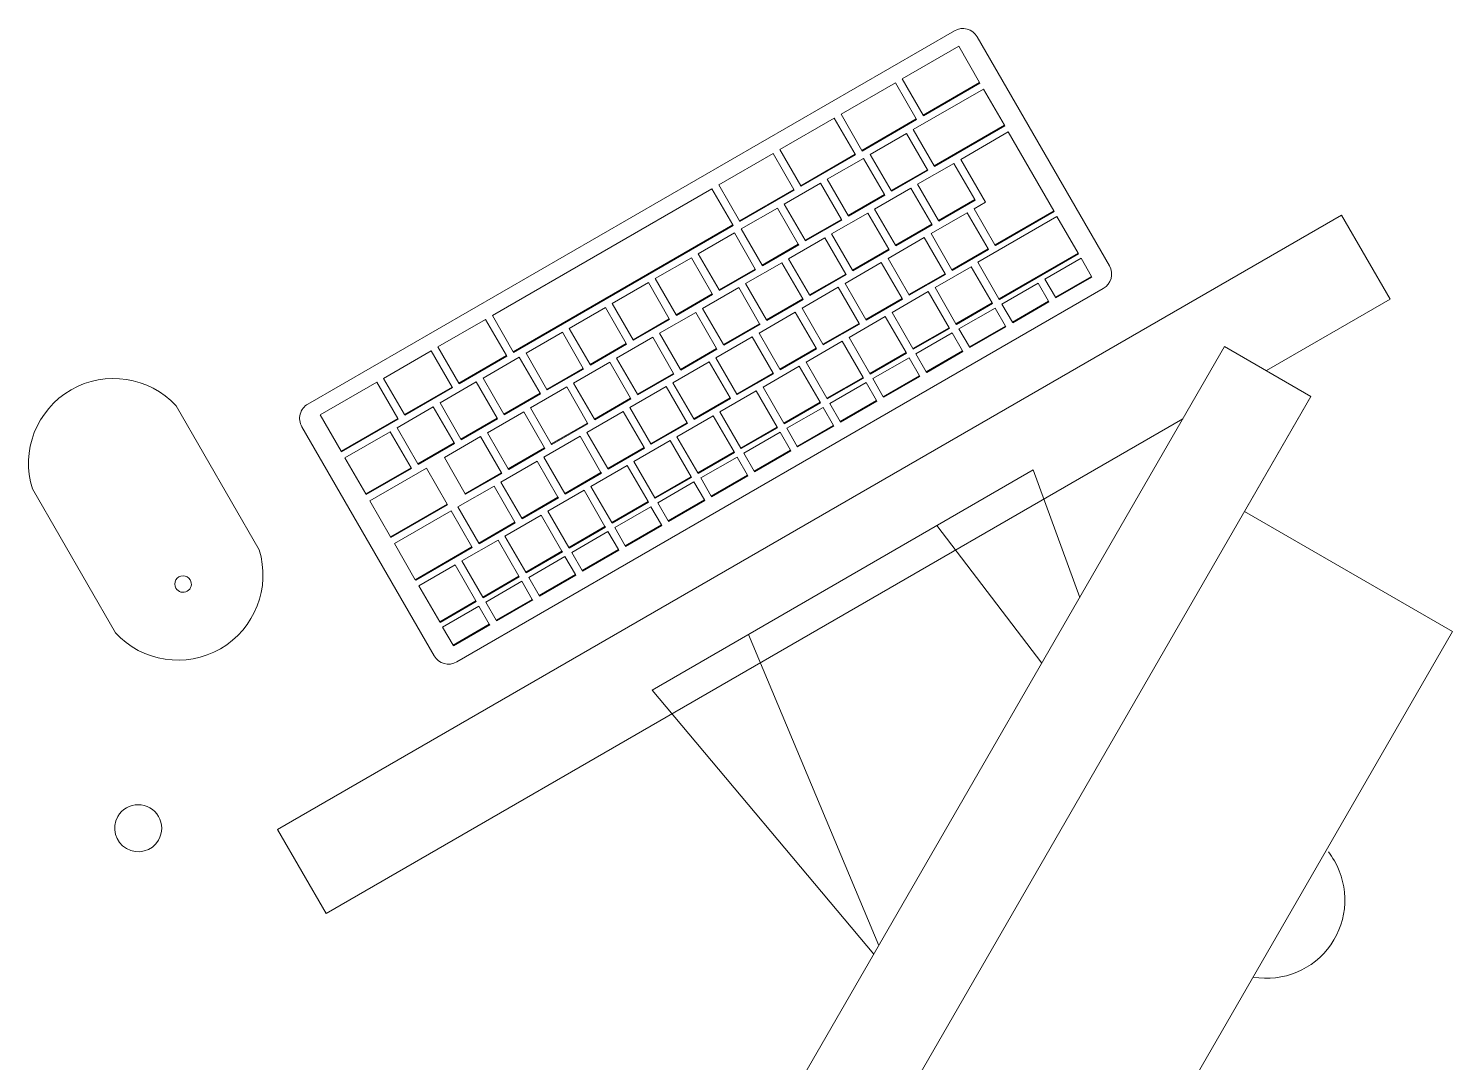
# Model space of a CAD drawing. Header units: millimetres. Extents: x 79795 to 317870, y -36033 to 97293.
# Drawn here: x 207430 to 207975, y 21337 to 21732 of the extents above; entities that cross this region are included whole.
import ezdxf

# ---------------------------------------------------------------- set-up
doc = ezdxf.new("R2010")
doc.units = ezdxf.units.MM
doc.header["$MEASUREMENT"] = 0
for name, color, linetype, lineweight in [('A-GENM', 8, 'CONTINUOUS', 9), ('E-ELEC-EQPM', 8, 'CONTINUOUS', 9), ('I-FURN', 8, 'CONTINUOUS', 9)]:
    doc.layers.add(name, color=color, linetype=linetype, lineweight=lineweight)

msp = doc.modelspace()

# ---------------------------------------------------------------- linework, layer by layer
at = {"layer": 'A-GENM'}
for p, q in [((207536.79, 21588.58), (207784.07, 21731.34)), ((207792.75, 21729.02), (207843.33, 21641.41)), ((207785.74, 21725.39), (207764.09, 21712.89)), ((207793.71, 21711.58), (207785.74, 21725.39)), ((207761.49, 21711.39), (207740.7, 21699.39)), ((207769.46, 21697.58), (207761.49, 21711.39)), ((207764.09, 21712.89), (207772.06, 21699.08)), ((207772.06, 21699.08), (207793.71, 21711.58)), ((207793.85, 21711.34), (207772.19, 21698.84)), ((207793.71, 21711.58), (207793.85, 21711.34)), ((207795.19, 21709.02), (207768.34, 21693.52)), ((207803.17, 21695.19), (207795.19, 21709.02)), ((207740.7, 21699.39), (207748.67, 21685.58)), ((207772.06, 21699.08), (207772.19, 21698.84)), ((207738.11, 21697.89), (207717.32, 21685.89)), ((207746.08, 21684.08), (207738.11, 21697.89)), ((207748.67, 21685.58), (207769.46, 21697.58)), ((207769.6, 21697.34), (207748.81, 21685.34)), ((207768.34, 21693.52), (207776.32, 21679.69)), ((207769.46, 21697.58), (207769.6, 21697.34)), ((207776.32, 21679.69), (207803.17, 21695.19)), ((207803.31, 21694.95), (207776.46, 21679.45)), ((207803.17, 21695.19), (207803.31, 21694.95)), ((207765.75, 21692.02), (207751.89, 21684.02)), ((207773.73, 21678.19), (207765.75, 21692.02)), ((207804.65, 21692.62), (207786.47, 21682.12)), ((207822.1, 21662.41), (207804.65, 21692.62)), ((207714.72, 21684.39), (207693.94, 21672.39)), ((207722.69, 21670.58), (207714.72, 21684.39)), ((207717.32, 21685.89), (207725.29, 21672.08)), ((207725.29, 21672.08), (207746.08, 21684.08)), ((207746.21, 21683.84), (207725.43, 21671.84)), ((207749.29, 21682.52), (207735.43, 21674.52)), ((207746.08, 21684.08), (207746.21, 21683.84)), ((207748.67, 21685.58), (207748.81, 21685.34)), ((207757.27, 21668.69), (207749.29, 21682.52)), ((207751.89, 21684.02), (207759.87, 21670.19)), ((207759.87, 21670.19), (207773.73, 21678.19)), ((207773.86, 21677.95), (207760.01, 21669.95)), ((207783.87, 21680.62), (207770.01, 21672.62)), ((207773.73, 21678.19), (207773.86, 21677.95)), ((207776.32, 21679.69), (207776.46, 21679.45)), ((207791.85, 21666.8), (207783.87, 21680.62)), ((207786.47, 21682.12), (207795.93, 21665.73)), ((207693.94, 21672.39), (207701.91, 21658.58)), ((207732.84, 21673.02), (207718.98, 21665.02)), ((207725.29, 21672.08), (207725.43, 21671.84)), ((207740.82, 21659.19), (207732.84, 21673.02)), ((207735.43, 21674.52), (207743.42, 21660.69)), ((207770.01, 21672.62), (207777.99, 21658.8)), ((207691.34, 21670.89), (207607.34, 21622.39)), ((207699.31, 21657.08), (207691.34, 21670.89)), ((207701.91, 21658.58), (207722.69, 21670.58)), ((207722.83, 21670.34), (207702.05, 21658.34)), ((207722.69, 21670.58), (207722.83, 21670.34)), ((207743.42, 21660.69), (207757.27, 21668.69)), ((207757.41, 21668.45), (207743.55, 21660.45)), ((207767.42, 21671.12), (207753.56, 21663.12)), ((207757.27, 21668.69), (207757.41, 21668.45)), ((207759.87, 21670.19), (207760.01, 21669.95)), ((207775.4, 21657.3), (207767.42, 21671.12)), ((207777.99, 21658.8), (207791.85, 21666.8)), ((207791.99, 21666.56), (207778.13, 21658.56)), ((207791.85, 21666.8), (207791.99, 21666.56)), ((207716.38, 21663.52), (207702.53, 21655.52)), ((207724.36, 21649.69), (207716.38, 21663.52)), ((207718.98, 21665.02), (207726.96, 21651.19)), ((207750.96, 21661.62), (207737.1, 21653.62)), ((207743.42, 21660.69), (207743.55, 21660.45)), ((207758.94, 21647.8), (207750.96, 21661.62)), ((207753.56, 21663.12), (207761.54, 21649.3)), ((207789, 21661.73), (207775.15, 21653.73)), ((207796.98, 21647.91), (207789, 21661.73)), ((207795.93, 21665.73), (207791.6, 21663.23)), ((207791.6, 21663.23), (207799.58, 21649.41)), ((207799.58, 21649.41), (207822.1, 21662.41)), ((207822.24, 21662.17), (207799.72, 21649.17)), ((207822.1, 21662.41), (207822.24, 21662.17)), ((207615.31, 21608.58), (207699.31, 21657.08)), ((207699.45, 21656.84), (207615.44, 21608.34)), ((207699.31, 21657.08), (207699.45, 21656.84)), ((207701.91, 21658.58), (207702.05, 21658.34)), ((207702.53, 21655.52), (207710.51, 21641.69)), ((207726.96, 21651.19), (207740.82, 21659.19)), ((207740.96, 21658.95), (207727.1, 21650.95)), ((207740.82, 21659.19), (207740.96, 21658.95)), ((207761.54, 21649.3), (207775.4, 21657.3)), ((207775.53, 21657.06), (207761.68, 21649.06)), ((207775.4, 21657.3), (207775.53, 21657.06)), ((207777.99, 21658.8), (207778.13, 21658.56)), ((207823.3, 21660.32), (207792.99, 21642.82)), ((207831.42, 21646.26), (207823.3, 21660.32)), ((207699.93, 21654.02), (207686.07, 21646.02)), ((207707.91, 21640.19), (207699.93, 21654.02)), ((207734.51, 21652.12), (207720.65, 21644.12)), ((207726.96, 21651.19), (207727.1, 21650.95)), ((207742.49, 21638.3), (207734.51, 21652.12)), ((207737.1, 21653.62), (207745.08, 21639.8)), ((207772.55, 21652.23), (207758.69, 21644.23)), ((207780.53, 21638.41), (207772.55, 21652.23)), ((207775.15, 21653.73), (207783.13, 21639.91)), ((207683.47, 21644.52), (207669.62, 21636.52)), ((207691.45, 21630.69), (207683.47, 21644.52)), ((207686.07, 21646.02), (207694.05, 21632.19)), ((207710.51, 21641.69), (207724.36, 21649.69)), ((207724.5, 21649.45), (207710.64, 21641.45)), ((207724.36, 21649.69), (207724.5, 21649.45)), ((207745.08, 21639.8), (207758.94, 21647.8)), ((207759.08, 21647.56), (207745.22, 21639.56)), ((207758.94, 21647.8), (207759.08, 21647.56)), ((207761.54, 21649.3), (207761.68, 21649.06)), ((207783.13, 21639.91), (207796.98, 21647.91)), ((207797.12, 21647.67), (207783.27, 21639.67)), ((207796.98, 21647.91), (207797.12, 21647.67)), ((207799.58, 21649.41), (207799.72, 21649.17)), ((207801.11, 21628.76), (207831.42, 21646.26)), ((207831.56, 21646.02), (207801.25, 21628.52)), ((207831.42, 21646.26), (207831.56, 21646.02)), ((207694.05, 21632.19), (207707.91, 21640.19)), ((207708.05, 21639.95), (207694.19, 21631.95)), ((207718.05, 21642.62), (207704.2, 21634.62)), ((207707.91, 21640.19), (207708.05, 21639.95)), ((207710.51, 21641.69), (207710.64, 21641.45)), ((207726.03, 21628.8), (207718.05, 21642.62)), ((207720.65, 21644.12), (207728.63, 21630.3)), ((207756.09, 21642.73), (207742.24, 21634.73)), ((207745.08, 21639.8), (207745.22, 21639.56)), ((207764.07, 21628.91), (207756.09, 21642.73)), ((207758.69, 21644.23), (207766.67, 21630.41)), ((207790.53, 21641.08), (207776.68, 21633.08)), ((207783.13, 21639.91), (207783.27, 21639.67)), ((207798.51, 21627.26), (207790.53, 21641.08)), ((207792.99, 21642.82), (207801.11, 21628.76)), ((207832.55, 21644.3), (207818.7, 21636.3)), ((207836.54, 21637.39), (207832.55, 21644.3)), ((207667.02, 21635.02), (207653.16, 21627.02)), ((207675, 21621.19), (207667.02, 21635.02)), ((207669.62, 21636.52), (207677.6, 21622.69)), ((207704.2, 21634.62), (207712.18, 21620.8)), ((207728.63, 21630.3), (207742.49, 21638.3)), ((207742.62, 21638.06), (207728.77, 21630.06)), ((207742.24, 21634.73), (207750.22, 21620.91)), ((207742.49, 21638.3), (207742.62, 21638.06)), ((207766.67, 21630.41), (207780.53, 21638.41)), ((207780.67, 21638.17), (207766.81, 21630.17)), ((207780.53, 21638.41), (207780.67, 21638.17)), ((207816.1, 21634.8), (207802.24, 21626.8)), ((207820.09, 21627.89), (207816.1, 21634.8)), ((207818.7, 21636.3), (207822.69, 21629.39)), ((207822.69, 21629.39), (207836.54, 21637.39)), ((207836.68, 21637.15), (207822.82, 21629.15)), ((207836.54, 21637.39), (207836.68, 21637.15)), ((207841, 21632.73), (207593.72, 21489.97)), ((207677.6, 21622.69), (207691.45, 21630.69)), ((207691.59, 21630.45), (207677.74, 21622.45)), ((207701.6, 21633.12), (207687.74, 21625.12)), ((207691.45, 21630.69), (207691.59, 21630.45)), ((207694.05, 21632.19), (207694.19, 21631.95)), ((207709.58, 21619.3), (207701.6, 21633.12)), ((207712.18, 21620.8), (207726.03, 21628.8)), ((207726.17, 21628.56), (207712.31, 21620.56)), ((207739.64, 21633.23), (207725.78, 21625.23)), ((207726.03, 21628.8), (207726.17, 21628.56)), ((207728.63, 21630.3), (207728.77, 21630.06)), ((207747.62, 21619.41), (207739.64, 21633.23)), ((207750.22, 21620.91), (207764.07, 21628.91)), ((207764.21, 21628.67), (207750.36, 21620.67)), ((207774.08, 21631.58), (207760.22, 21623.58)), ((207764.07, 21628.91), (207764.21, 21628.67)), ((207766.67, 21630.41), (207766.81, 21630.17)), ((207782.06, 21617.76), (207774.08, 21631.58)), ((207776.68, 21633.08), (207784.66, 21619.26)), ((207801.11, 21628.76), (207801.25, 21628.52)), ((207822.69, 21629.39), (207822.82, 21629.15)), ((207650.56, 21625.52), (207636.71, 21617.52)), ((207658.54, 21611.69), (207650.56, 21625.52)), ((207653.16, 21627.02), (207661.14, 21613.19)), ((207685.14, 21623.62), (207671.29, 21615.62)), ((207677.6, 21622.69), (207677.74, 21622.45)), ((207693.12, 21609.8), (207685.14, 21623.62)), ((207687.74, 21625.12), (207695.72, 21611.3)), ((207723.19, 21623.73), (207709.33, 21615.73)), ((207731.17, 21609.91), (207723.19, 21623.73)), ((207725.78, 21625.23), (207733.76, 21611.41)), ((207760.22, 21623.58), (207768.2, 21609.76)), ((207784.66, 21619.26), (207798.51, 21627.26)), ((207798.65, 21627.02), (207784.8, 21619.02)), ((207799.64, 21625.3), (207785.79, 21617.3)), ((207798.51, 21627.26), (207798.65, 21627.02)), ((207803.63, 21618.39), (207799.64, 21625.3)), ((207802.24, 21626.8), (207806.23, 21619.89)), ((207806.23, 21619.89), (207820.09, 21627.89)), ((207820.23, 21627.65), (207806.37, 21619.65)), ((207820.09, 21627.89), (207820.23, 21627.65)), ((207604.74, 21620.89), (207586.55, 21610.39)), ((207612.71, 21607.08), (207604.74, 21620.89)), ((207607.34, 21622.39), (207615.31, 21608.58)), ((207636.71, 21617.52), (207644.69, 21603.69)), ((207661.14, 21613.19), (207675, 21621.19)), ((207675.14, 21620.95), (207661.28, 21612.95)), ((207675, 21621.19), (207675.14, 21620.95)), ((207695.72, 21611.3), (207709.58, 21619.3)), ((207709.72, 21619.06), (207695.86, 21611.06)), ((207709.58, 21619.3), (207709.72, 21619.06)), ((207712.18, 21620.8), (207712.31, 21620.56)), ((207733.76, 21611.41), (207747.62, 21619.41)), ((207747.76, 21619.17), (207733.9, 21611.17)), ((207757.63, 21622.08), (207743.77, 21614.08)), ((207747.62, 21619.41), (207747.76, 21619.17)), ((207750.22, 21620.91), (207750.36, 21620.67)), ((207765.61, 21608.26), (207757.63, 21622.08)), ((207768.2, 21609.76), (207782.06, 21617.76)), ((207782.2, 21617.52), (207768.34, 21609.52)), ((207782.06, 21617.76), (207782.2, 21617.52)), ((207784.66, 21619.26), (207784.8, 21619.02)), ((207785.79, 21617.3), (207789.78, 21610.39)), ((207789.78, 21610.39), (207803.63, 21618.39)), ((207803.77, 21618.15), (207789.92, 21610.15)), ((207803.63, 21618.39), (207803.77, 21618.15)), ((207806.23, 21619.89), (207806.37, 21619.65)), ((207634.11, 21616.02), (207620.25, 21608.02)), ((207642.09, 21602.19), (207634.11, 21616.02)), ((207644.69, 21603.69), (207658.54, 21611.69)), ((207668.69, 21614.12), (207654.83, 21606.12)), ((207658.54, 21611.69), (207658.68, 21611.45)), ((207661.14, 21613.19), (207661.28, 21612.95)), ((207676.67, 21600.3), (207668.69, 21614.12)), ((207671.29, 21615.62), (207679.27, 21601.8)), ((207706.73, 21614.23), (207692.87, 21606.23)), ((207714.71, 21600.41), (207706.73, 21614.23)), ((207709.33, 21615.73), (207717.31, 21601.91)), ((207741.17, 21612.58), (207727.31, 21604.58)), ((207749.15, 21598.76), (207741.17, 21612.58)), ((207743.77, 21614.08), (207751.75, 21600.26)), ((207783.19, 21615.8), (207769.33, 21607.8)), ((207787.18, 21608.89), (207783.19, 21615.8)), ((207583.95, 21608.89), (207565.77, 21598.39)), ((207591.92, 21595.08), (207583.95, 21608.89)), ((207586.55, 21610.39), (207594.52, 21596.58)), ((207594.52, 21596.58), (207612.71, 21607.08)), ((207612.85, 21606.84), (207594.66, 21596.34)), ((207617.66, 21606.52), (207603.8, 21598.52)), ((207612.71, 21607.08), (207612.85, 21606.84)), ((207615.31, 21608.58), (207615.44, 21608.34)), ((207625.64, 21592.69), (207617.66, 21606.52)), ((207620.25, 21608.02), (207628.23, 21594.19)), ((207658.68, 21611.45), (207644.83, 21603.45)), ((207679.27, 21601.8), (207693.12, 21609.8)), ((207693.26, 21609.56), (207679.41, 21601.56)), ((207692.87, 21606.23), (207700.85, 21592.41)), ((207693.12, 21609.8), (207693.26, 21609.56)), ((207695.72, 21611.3), (207695.86, 21611.06)), ((207717.31, 21601.91), (207731.17, 21609.91)), ((207731.3, 21609.67), (207717.45, 21601.67)), ((207731.17, 21609.91), (207731.3, 21609.67)), ((207733.76, 21611.41), (207733.9, 21611.17)), ((207751.75, 21600.26), (207765.61, 21608.26)), ((207765.74, 21608.02), (207751.89, 21600.02)), ((207766.73, 21606.3), (207752.88, 21598.3)), ((207765.61, 21608.26), (207765.74, 21608.02)), ((207770.72, 21599.39), (207766.73, 21606.3)), ((207768.2, 21609.76), (207768.34, 21609.52)), ((207769.33, 21607.8), (207773.32, 21600.89)), ((207773.32, 21600.89), (207787.18, 21608.89)), ((207787.32, 21608.65), (207773.46, 21600.65)), ((207787.18, 21608.89), (207787.32, 21608.65)), ((207789.78, 21610.39), (207789.92, 21610.15)), ((207628.23, 21594.19), (207642.09, 21602.19)), ((207642.23, 21601.95), (207628.37, 21593.95)), ((207652.23, 21604.62), (207638.38, 21596.62)), ((207642.09, 21602.19), (207642.23, 21601.95)), ((207644.69, 21603.69), (207644.83, 21603.45)), ((207660.21, 21590.8), (207652.23, 21604.62)), ((207654.83, 21606.12), (207662.81, 21592.3)), ((207690.28, 21604.73), (207676.42, 21596.73)), ((207679.27, 21601.8), (207679.41, 21601.56)), ((207698.26, 21590.91), (207690.28, 21604.73)), ((207724.72, 21603.08), (207710.86, 21595.08)), ((207717.31, 21601.91), (207717.45, 21601.67)), ((207732.7, 21589.26), (207724.72, 21603.08)), ((207727.31, 21604.58), (207735.29, 21590.76)), ((207773.32, 21600.89), (207773.46, 21600.65)), ((207563.17, 21596.89), (207541.52, 21584.39)), ((207571.14, 21583.08), (207563.17, 21596.89)), ((207565.77, 21598.39), (207573.74, 21584.58)), ((207601.2, 21597.02), (207587.34, 21589.02)), ((207594.52, 21596.58), (207594.66, 21596.34)), ((207609.18, 21583.19), (207601.2, 21597.02)), ((207603.8, 21598.52), (207611.78, 21584.69)), ((207638.38, 21596.62), (207646.36, 21582.8)), ((207662.81, 21592.3), (207676.67, 21600.3)), ((207676.81, 21600.06), (207662.95, 21592.06)), ((207676.42, 21596.73), (207684.4, 21582.91)), ((207676.67, 21600.3), (207676.81, 21600.06)), ((207700.85, 21592.41), (207714.71, 21600.41)), ((207714.85, 21600.17), (207700.99, 21592.17)), ((207714.71, 21600.41), (207714.85, 21600.17)), ((207735.29, 21590.76), (207749.15, 21598.76)), ((207749.29, 21598.52), (207735.43, 21590.52)), ((207750.28, 21596.8), (207736.42, 21588.8)), ((207749.15, 21598.76), (207749.29, 21598.52)), ((207754.27, 21589.89), (207750.28, 21596.8)), ((207751.75, 21600.26), (207751.89, 21600.02)), ((207752.88, 21598.3), (207756.87, 21591.39)), ((207756.87, 21591.39), (207770.72, 21599.39)), ((207770.86, 21599.15), (207757.01, 21591.15)), ((207770.73, 21599.38), (207770.86, 21599.15)), ((207573.74, 21584.58), (207591.92, 21595.08)), ((207592.06, 21594.84), (207573.87, 21584.34)), ((207591.92, 21595.08), (207592.06, 21594.84)), ((207611.78, 21584.69), (207625.64, 21592.69)), ((207625.77, 21592.45), (207611.92, 21584.45)), ((207635.78, 21595.12), (207621.92, 21587.12)), ((207625.64, 21592.69), (207625.77, 21592.45)), ((207628.23, 21594.19), (207628.37, 21593.95)), ((207643.76, 21581.3), (207635.78, 21595.12)), ((207646.36, 21582.8), (207660.21, 21590.8)), ((207660.35, 21590.56), (207646.5, 21582.56)), ((207673.82, 21595.23), (207659.97, 21587.23)), ((207660.21, 21590.8), (207660.35, 21590.56)), ((207662.81, 21592.3), (207662.95, 21592.06)), ((207681.8, 21581.41), (207673.82, 21595.23)), ((207684.4, 21582.91), (207698.26, 21590.91)), ((207698.4, 21590.67), (207684.54, 21582.67)), ((207708.26, 21593.58), (207694.41, 21585.58)), ((207698.26, 21590.91), (207698.4, 21590.67)), ((207700.85, 21592.41), (207700.99, 21592.17)), ((207716.24, 21579.76), (207708.26, 21593.58)), ((207710.86, 21595.08), (207718.84, 21581.26)), ((207735.29, 21590.76), (207735.43, 21590.52)), ((207740.41, 21581.89), (207754.27, 21589.89)), ((207754.27, 21589.89), (207754.41, 21589.65)), ((207756.87, 21591.39), (207757.01, 21591.15)), ((207518.14, 21532.88), (207486.39, 21587.88)), ((207584.75, 21587.52), (207570.89, 21579.52)), ((207573.74, 21584.58), (207573.87, 21584.34)), ((207592.73, 21573.69), (207584.75, 21587.52)), ((207587.34, 21589.02), (207595.32, 21575.19)), ((207619.32, 21585.62), (207605.47, 21577.62)), ((207611.78, 21584.69), (207611.92, 21584.45)), ((207627.31, 21571.8), (207619.32, 21585.62)), ((207621.92, 21587.12), (207629.9, 21573.3)), ((207657.37, 21585.73), (207643.51, 21577.73)), ((207665.35, 21571.91), (207657.37, 21585.73)), ((207659.97, 21587.23), (207667.95, 21573.41)), ((207694.41, 21585.58), (207702.39, 21571.76)), ((207718.84, 21581.26), (207732.7, 21589.26)), ((207732.84, 21589.02), (207718.98, 21581.02)), ((207733.83, 21587.3), (207719.97, 21579.3)), ((207732.7, 21589.26), (207732.84, 21589.02)), ((207737.82, 21580.39), (207733.83, 21587.3)), ((207736.42, 21588.8), (207740.41, 21581.89)), ((207754.41, 21589.65), (207740.55, 21581.65)), ((207585.05, 21492.29), (207534.47, 21579.9)), ((207541.52, 21584.39), (207549.49, 21570.58)), ((207549.49, 21570.58), (207571.14, 21583.08)), ((207571.28, 21582.84), (207549.63, 21570.34)), ((207570.89, 21579.52), (207578.87, 21565.69)), ((207571.14, 21583.08), (207571.28, 21582.84)), ((207595.32, 21575.19), (207609.18, 21583.19)), ((207609.32, 21582.95), (207595.46, 21574.95)), ((207609.18, 21583.19), (207609.32, 21582.95)), ((207629.9, 21573.3), (207643.76, 21581.3)), ((207643.9, 21581.06), (207630.04, 21573.06)), ((207643.76, 21581.3), (207643.9, 21581.06)), ((207646.36, 21582.8), (207646.5, 21582.56)), ((207667.95, 21573.41), (207681.8, 21581.41)), ((207681.94, 21581.17), (207668.08, 21573.17)), ((207691.81, 21584.08), (207677.95, 21576.08)), ((207681.8, 21581.41), (207681.94, 21581.17)), ((207684.4, 21582.91), (207684.54, 21582.67)), ((207699.79, 21570.26), (207691.81, 21584.08)), ((207702.39, 21571.76), (207716.24, 21579.76)), ((207716.38, 21579.52), (207702.52, 21571.52)), ((207716.24, 21579.76), (207716.38, 21579.52)), ((207718.84, 21581.26), (207718.98, 21581.02)), ((207719.97, 21579.3), (207723.96, 21572.39)), ((207723.96, 21572.39), (207737.82, 21580.39)), ((207737.95, 21580.15), (207724.1, 21572.15)), ((207737.82, 21580.39), (207737.95, 21580.15)), ((207740.41, 21581.89), (207740.55, 21581.65)), ((207568.3, 21578), (207550.98, 21568)), ((207576.27, 21564.19), (207568.3, 21578)), ((207578.87, 21565.69), (207592.73, 21573.69)), ((207602.87, 21576.12), (207589.01, 21568.12)), ((207592.73, 21573.69), (207592.86, 21573.45)), ((207595.32, 21575.19), (207595.46, 21574.95)), ((207610.85, 21562.3), (207602.87, 21576.12)), ((207605.47, 21577.62), (207613.45, 21563.8)), ((207640.91, 21576.23), (207627.06, 21568.23)), ((207648.89, 21562.41), (207640.91, 21576.23)), ((207643.51, 21577.73), (207651.49, 21563.91)), ((207675.35, 21574.58), (207661.5, 21566.58)), ((207683.33, 21560.76), (207675.35, 21574.58)), ((207677.95, 21576.08), (207685.93, 21562.26)), ((207717.37, 21577.8), (207703.51, 21569.8)), ((207721.36, 21570.89), (207717.37, 21577.8)), ((207549.49, 21570.58), (207549.63, 21570.34)), ((207592.86, 21573.45), (207579.01, 21565.45)), ((207589.01, 21568.12), (207596.99, 21554.3)), ((207613.45, 21563.8), (207627.31, 21571.8)), ((207627.44, 21571.56), (207613.59, 21563.56)), ((207627.06, 21568.23), (207635.04, 21554.41)), ((207627.31, 21571.8), (207627.44, 21571.56)), ((207629.9, 21573.3), (207630.04, 21573.06)), ((207651.49, 21563.91), (207665.35, 21571.91)), ((207665.49, 21571.67), (207651.63, 21563.67)), ((207665.35, 21571.91), (207665.49, 21571.67)), ((207667.95, 21573.41), (207668.08, 21573.17)), ((207685.93, 21562.26), (207699.79, 21570.26)), ((207699.93, 21570.02), (207686.07, 21562.02)), ((207700.92, 21568.3), (207687.06, 21560.3)), ((207699.79, 21570.26), (207699.93, 21570.02)), ((207704.91, 21561.39), (207700.92, 21568.3)), ((207702.39, 21571.76), (207702.52, 21571.52)), ((207703.51, 21569.8), (207707.51, 21562.89)), ((207707.51, 21562.89), (207721.36, 21570.89)), ((207721.5, 21570.65), (207707.64, 21562.65)), ((207721.36, 21570.89), (207721.5, 21570.65)), ((207723.96, 21572.39), (207724.1, 21572.15)), ((207550.98, 21568), (207558.95, 21554.19)), ((207558.95, 21554.19), (207576.27, 21564.19)), ((207576.41, 21563.95), (207559.09, 21553.95)), ((207582.1, 21564.1), (207560.45, 21551.6)), ((207576.27, 21564.19), (207576.41, 21563.95)), ((207578.87, 21565.69), (207579.01, 21565.45)), ((207590.07, 21550.3), (207582.1, 21564.1)), ((207624.46, 21566.73), (207610.6, 21558.73)), ((207613.45, 21563.8), (207613.59, 21563.56)), ((207632.44, 21552.91), (207624.46, 21566.73)), ((207658.9, 21565.08), (207645.04, 21557.08)), ((207651.49, 21563.91), (207651.63, 21563.67)), ((207666.88, 21551.26), (207658.9, 21565.08)), ((207661.5, 21566.58), (207669.48, 21552.76)), ((207707.51, 21562.89), (207707.64, 21562.65)), ((207608, 21557.23), (207594.15, 21549.23)), ((207596.99, 21554.3), (207610.85, 21562.3)), ((207610.99, 21562.06), (207597.13, 21554.06)), ((207615.98, 21543.41), (207608, 21557.23)), ((207610.6, 21558.73), (207618.58, 21544.91)), ((207610.85, 21562.3), (207610.99, 21562.06)), ((207635.04, 21554.41), (207648.89, 21562.41)), ((207649.03, 21562.17), (207635.18, 21554.17)), ((207648.89, 21562.41), (207649.03, 21562.17)), ((207669.48, 21552.76), (207683.33, 21560.76)), ((207683.47, 21560.52), (207669.62, 21552.52)), ((207684.46, 21558.8), (207670.61, 21550.8)), ((207683.33, 21560.76), (207683.47, 21560.52)), ((207688.45, 21551.89), (207684.46, 21558.8)), ((207685.93, 21562.26), (207686.07, 21562.02)), ((207687.06, 21560.3), (207691.05, 21553.39)), ((207691.05, 21553.39), (207704.91, 21561.39)), ((207705.05, 21561.15), (207691.19, 21553.15)), ((207704.91, 21561.39), (207705.05, 21561.15)), ((207431.4, 21556.13), (207463.15, 21501.13)), ((207558.95, 21554.19), (207559.09, 21553.95)), ((207596.99, 21554.3), (207597.13, 21554.06)), ((207618.58, 21544.91), (207632.44, 21552.91)), ((207632.58, 21552.67), (207618.72, 21544.67)), ((207642.44, 21555.58), (207628.59, 21547.58)), ((207632.44, 21552.91), (207632.58, 21552.67)), ((207635.04, 21554.41), (207635.18, 21554.17)), ((207650.42, 21541.76), (207642.44, 21555.58)), ((207645.04, 21557.08), (207653.02, 21543.26)), ((207669.48, 21552.76), (207669.62, 21552.52)), ((207674.6, 21543.89), (207688.45, 21551.89)), ((207688.45, 21551.89), (207688.59, 21551.65)), ((207691.05, 21553.39), (207691.19, 21553.15)), ((207560.45, 21551.6), (207568.42, 21537.8)), ((207568.42, 21537.8), (207590.07, 21550.3)), ((207590.2, 21550.06), (207568.55, 21537.56)), ((207591.56, 21547.71), (207569.91, 21535.21)), ((207590.07, 21550.3), (207590.2, 21550.06)), ((207599.53, 21533.91), (207591.56, 21547.71)), ((207594.15, 21549.23), (207602.13, 21535.41)), ((207628.59, 21547.58), (207636.57, 21533.76)), ((207653.02, 21543.26), (207666.88, 21551.26)), ((207667.02, 21551.02), (207653.16, 21543.02)), ((207668.01, 21549.3), (207654.15, 21541.3)), ((207666.88, 21551.26), (207667.02, 21551.02)), ((207672, 21542.39), (207668.01, 21549.3)), ((207670.61, 21550.8), (207674.6, 21543.89)), ((207688.59, 21551.65), (207674.73, 21543.65)), ((207602.13, 21535.41), (207615.98, 21543.41)), ((207616.12, 21543.17), (207602.27, 21535.17)), ((207625.99, 21546.08), (207612.13, 21538.08)), ((207615.98, 21543.41), (207616.12, 21543.17)), ((207618.58, 21544.91), (207618.72, 21544.67)), ((207633.97, 21532.26), (207625.99, 21546.08)), ((207636.57, 21533.76), (207650.42, 21541.76)), ((207650.56, 21541.52), (207636.71, 21533.52)), ((207650.42, 21541.76), (207650.56, 21541.52)), ((207653.02, 21543.26), (207653.16, 21543.02)), ((207654.15, 21541.3), (207658.14, 21534.39)), ((207658.14, 21534.39), (207672, 21542.39)), ((207672.14, 21542.15), (207658.28, 21534.15)), ((207672, 21542.39), (207672.14, 21542.15)), ((207674.6, 21543.89), (207674.73, 21543.65)), ((207568.42, 21537.8), (207568.55, 21537.56)), ((207609.54, 21536.58), (207595.68, 21528.58)), ((207617.52, 21522.76), (207609.54, 21536.58)), ((207612.13, 21538.08), (207620.11, 21524.26)), ((207651.55, 21539.8), (207637.7, 21531.8)), ((207655.54, 21532.89), (207651.55, 21539.8)), ((207569.91, 21535.21), (207577.88, 21521.41)), ((207577.88, 21521.41), (207599.53, 21533.91)), ((207599.67, 21533.67), (207578.02, 21521.17)), ((207599.53, 21533.91), (207599.67, 21533.67)), ((207602.13, 21535.41), (207602.27, 21535.17)), ((207620.11, 21524.26), (207633.97, 21532.26)), ((207634.11, 21532.02), (207620.25, 21524.02)), ((207635.1, 21530.3), (207621.24, 21522.3)), ((207633.97, 21532.26), (207634.11, 21532.02)), ((207639.09, 21523.39), (207635.1, 21530.3)), ((207636.57, 21533.76), (207636.71, 21533.52)), ((207637.7, 21531.8), (207641.69, 21524.89)), ((207641.69, 21524.89), (207655.54, 21532.89)), ((207655.68, 21532.65), (207641.83, 21524.65)), ((207655.54, 21532.89), (207655.68, 21532.65)), ((207658.14, 21534.39), (207658.28, 21534.15)), ((207593.08, 21527.08), (207579.22, 21519.08)), ((207601.06, 21513.26), (207593.08, 21527.08)), ((207595.68, 21528.58), (207603.66, 21514.76)), ((207641.69, 21524.89), (207641.83, 21524.65)), ((207577.88, 21521.41), (207578.02, 21521.17)), ((207579.22, 21519.08), (207587.2, 21505.26)), ((207603.66, 21514.76), (207617.52, 21522.76)), ((207617.65, 21522.52), (207603.8, 21514.52)), ((207618.64, 21520.8), (207604.79, 21512.8)), ((207617.52, 21522.76), (207617.65, 21522.52)), ((207622.63, 21513.89), (207618.64, 21520.8)), ((207620.11, 21524.26), (207620.25, 21524.02)), ((207621.24, 21522.3), (207625.23, 21515.39)), ((207625.23, 21515.39), (207639.09, 21523.39)), ((207639.23, 21523.15), (207625.37, 21515.15)), ((207639.09, 21523.39), (207639.23, 21523.15)), ((207603.66, 21514.76), (207603.8, 21514.52)), ((207608.78, 21505.89), (207622.63, 21513.89)), ((207622.77, 21513.65), (207608.92, 21505.65)), ((207622.63, 21513.89), (207622.77, 21513.65)), ((207625.23, 21515.39), (207625.37, 21515.15)), ((207587.2, 21505.26), (207601.06, 21513.26)), ((207601.2, 21513.02), (207587.34, 21505.02)), ((207602.19, 21511.3), (207588.33, 21503.3)), ((207601.06, 21513.26), (207601.2, 21513.02)), ((207606.18, 21504.39), (207602.19, 21511.3)), ((207604.79, 21512.8), (207608.78, 21505.89)), ((207587.2, 21505.26), (207587.34, 21505.02)), ((207588.33, 21503.3), (207592.32, 21496.39)), ((207592.32, 21496.39), (207606.18, 21504.39)), ((207606.32, 21504.15), (207592.46, 21496.15)), ((207606.18, 21504.39), (207606.32, 21504.15)), ((207608.78, 21505.89), (207608.92, 21505.65)), ((207592.32, 21496.39), (207592.46, 21496.15))]:
    msp.add_line(p, q, dxfattribs=at)
for centre, radius, start, end in [((207787.25, 21725.84), 6.35, 30, 120), ((207837.83, 21638.23), 6.35, 300, 30), ((207462.47, 21565.81), 32.54, 42.6804, 197.3196), ((207539.97, 21583.08), 6.35, 120, 210), ((207487.08, 21523.19), 32.54, 222.6804, 17.3196), ((207489.07, 21519.74), 3.16, 30, 210), ((207489.07, 21519.74), 3.16, 210, 30), ((207590.55, 21495.46), 6.35, 210, 300)]:
    msp.add_arc(centre, radius, start, end, dxfattribs=at)
at = {"layer": 'E-ELEC-EQPM'}
for p, q in [((207487.39, 20917.75), (207887.39, 21610.57)), ((207487.39, 20917.75), (207887.39, 21610.57)), ((207887.39, 21610.57), (207920.39, 21591.52)), ((207887.39, 21610.57), (207920.39, 21591.52)), ((207920.39, 21591.52), (207520.39, 20898.7)), ((207920.39, 21591.52), (207894.99, 21547.53)), ((207894.99, 21547.53), (207974.58, 21501.58)), ((207894.99, 21547.53), (207974.58, 21501.58)), ((207974.58, 21501.58), (207625.38, 20896.75)), ((207974.58, 21501.58), (207625.38, 20896.75))]:
    msp.add_line(p, q, dxfattribs=at)
at = {"layer": 'I-FURN'}
for p, q in [((207932.12, 21660.76), (207525.18, 21425.81)), ((207950.67, 21628.64), (207932.12, 21660.76)), ((207903.38, 21601.34), (207950.67, 21628.64)), ((207543.72, 21393.69), (207871.41, 21582.88)), ((207668.47, 21479.21), (207814.23, 21563.37)), ((207814.23, 21563.37), (207831.98, 21514.6)), ((207777.35, 21542.07), (207817.44, 21489.42)), ((207705.35, 21500.5), (207755.15, 21381.53)), ((207753.25, 21378.23), (207668.47, 21479.21)), ((207543.72, 21393.69), (207525.18, 21425.81))]:
    msp.add_line(p, q, dxfattribs=at)
for centre, radius, start, end in [((207471.88, 21426.35), 9, 330, 150), ((207471.88, 21426.35), 9, 150, 330), ((207903.4, 21398.95), 30, 30.0028, 37.7102), ((207903.4, 21398.95), 30, 260.3079, 30.0028)]:
    msp.add_arc(centre, radius, start, end, dxfattribs=at)

doc.saveas('drawing.dxf')
